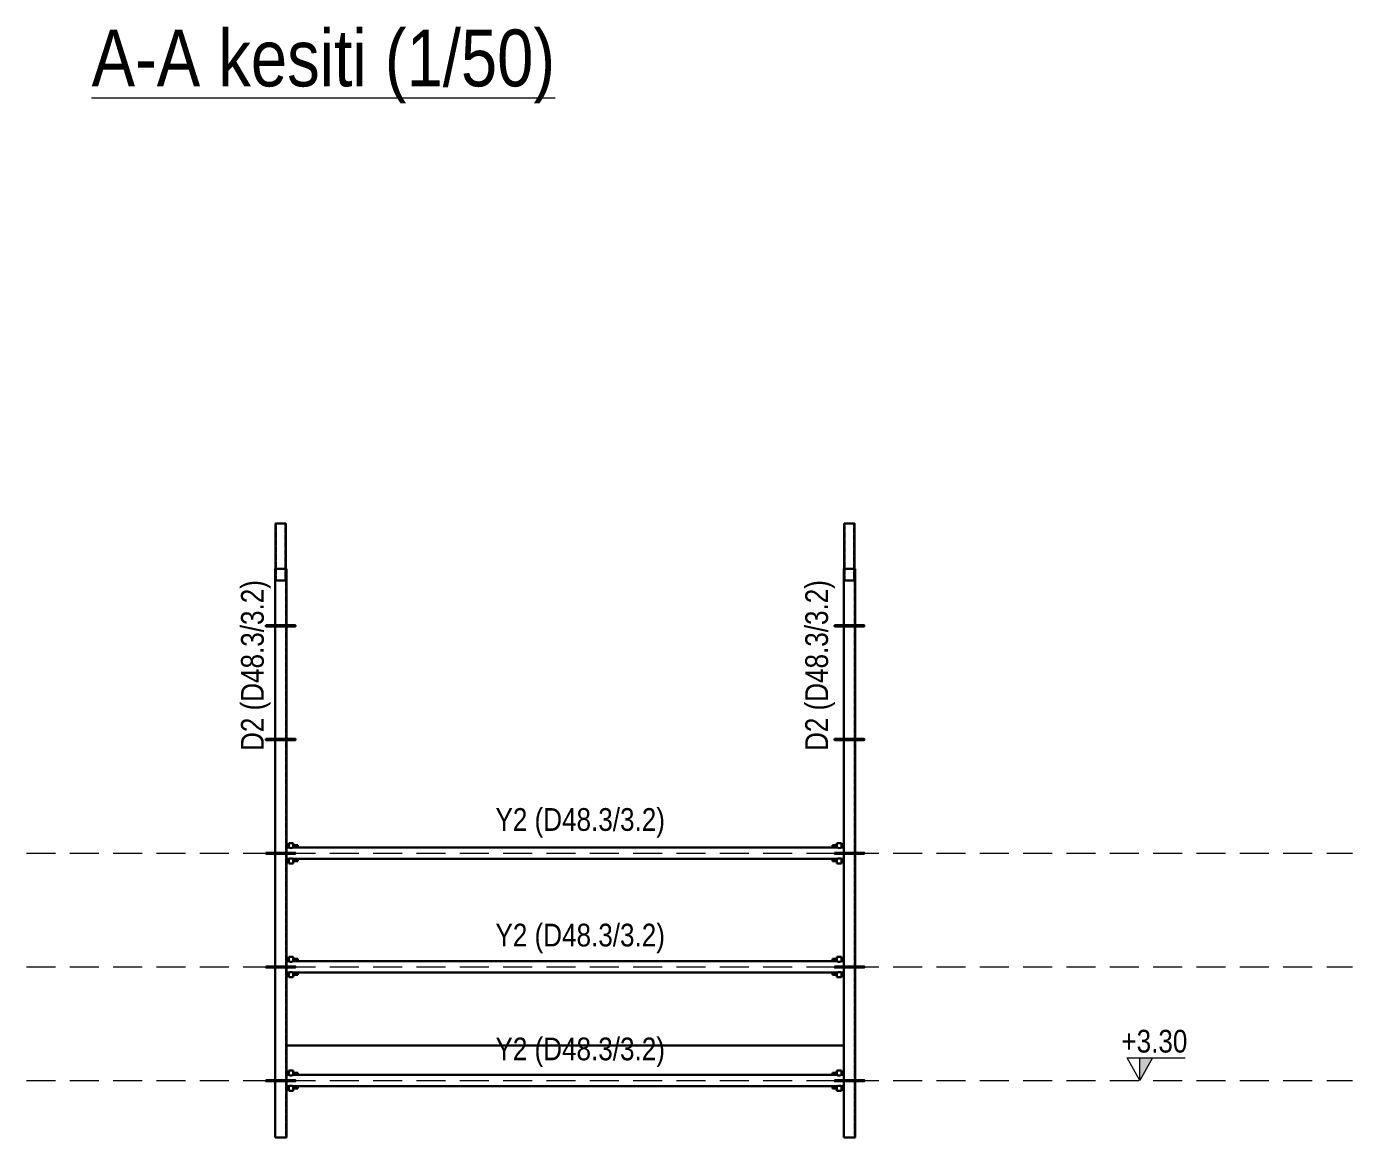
# Model space of a CAD drawing. Header units: millimetres. Extents: x 1500 to 3333, y 525 to 1954.
# Drawn here: x 2269 to 2852, y 580 to 1069 of the extents above; entities that cross this region are included whole.
import ezdxf
from ezdxf.enums import TextEntityAlignment as Align

# ---------------------------------------------------------------- set-up
doc = ezdxf.new("R2010")
doc.units = ezdxf.units.MM
for name, pattern in [('ACAD_ISO04W100', [30, 24, -3, 0, -3]), ('DASHED', [19.05, 12.7, -6.35]), ('HIDDEN2', [0.1875, 0.125, -0.0625])]:
    doc.linetypes.add(name, pattern=pattern)
for name, color, linetype, lineweight in [('AKS CIZGISI (BEYKENT)', 252, 'DASHED', 20), ('KESIT ISMI (BEYKENT)', 6, 'Continuous', 20), ('KOT CIZGI (BEYKENT)', 7, 'Continuous', 20), ('KOT YAZI (BEYKENT)', 7, 'Continuous', 20), ('OLCU (BEYKENT)', 14, 'Continuous', 20), ('Part', 2, 'Continuous', 25), ('Part_Hidden', 7, 'Continuous', 25), ('TOPUK TAHTASI', 9, 'Continuous', 15), ('YATAY-KORKULUK', 210, 'ACAD_ISO04W100', 30), ('YAZI (BEYKENT)', 140, 'Continuous', 20)]:
    doc.layers.add(name, color=color, linetype=linetype, lineweight=lineweight)
doc.styles.add('KOT (BEYKENT)', font='')
doc.styles.add('YAZI (BEYKENT)', font='')
doc.styles.get('KOT (BEYKENT)').set_extended_font_data('Bahnschrift Light Condensed')
doc.styles.get('YAZI (BEYKENT)').set_extended_font_data('Bahnschrift Light Condensed')

# ---------------------------------------------------------------- blocks, each defined once
blk = doc.blocks.new('*U25')
at = {"layer": 'Part', "color": 4, "linetype": 'Continuous', "lineweight": 30}
for points in [[(-2.25, 245), (2.25, 245), (2.25, 270), (-2.25, 270)], [(247.75, 245), (252.25, 245), (252.25, 270), (247.75, 270)], [(-2.5, 0), (2.5, 0), (2.5, 250), (-2.5, 250)], [(247.5, 0), (252.5, 0), (252.5, 250), (247.5, 250)], [(-6.5, 225.25), (6.5, 225.25), (6.5, 224.75), (-6.5, 224.75)], [(243.5, 225.25), (256.5, 225.25), (256.5, 224.75), (243.5, 224.75)], [(-6.5, 175.25), (6.5, 175.25), (6.5, 174.75), (-6.5, 174.75)], [(243.5, 175.25), (256.5, 175.25), (256.5, 174.75), (243.5, 174.75)], [(-6.5, 125.25), (6.5, 125.25), (6.5, 124.75), (-6.5, 124.75)], [(243.5, 125.25), (256.5, 125.25), (256.5, 124.75), (243.5, 124.75)], [(-6.5, 75.25), (6.5, 75.25), (6.5, 74.75), (-6.5, 74.75)], [(243.5, 75.25), (256.5, 75.25), (256.5, 74.75), (243.5, 74.75)], [(-6.5, 25.25), (6.5, 25.25), (6.5, 24.75), (-6.5, 24.75)], [(243.5, 25.25), (256.5, 25.25), (256.5, 24.75), (243.5, 24.75)]]:
    blk.add_lwpolyline(points, close=True, dxfattribs=at)
at = {"layer": 'Part_Hidden', "color": 8, "linetype": 'HIDDEN2', "lineweight": 15}
for points in [[(-2, 245), (2, 245), (2, 270), (-2, 270)], [(248, 245), (252, 245), (252, 270), (248, 270)], [(-2.25, 0), (2.25, 0), (2.25, 250), (-2.25, 250)], [(247.75, 0), (252.25, 0), (252.25, 250), (247.75, 250)]]:
    blk.add_lwpolyline(points, close=True, dxfattribs=at)
at = {"layer": 'TOPUK TAHTASI', "linetype": 'Continuous', "lineweight": 30}
blk.add_line((2.5, 40.5), (247.5, 40.5), dxfattribs=at)
at = {"layer": 'YATAY-KORKULUK', "linetype": 'Continuous', "lineweight": 30}
for p, q in [((2.5, 128.5), (3.5, 128.5)), ((3.5, 127.5), (3.5, 129.5)), ((3.5, 129.5), (5.5, 129.5)), ((5.5, 127.5), (5.5, 129.5)), ((5.5, 128.5), (7.5, 128.5)), ((7.5, 127.5), (7.5, 128.5)), ((244.5, 128.5), (242.5, 128.5)), ((242.5, 127.5), (242.5, 128.5)), ((244.5, 127.5), (244.5, 129.5)), ((246.5, 129.5), (244.5, 129.5)), ((246.5, 127.5), (246.5, 129.5)), ((247.5, 128.5), (246.5, 128.5)), ((2.5, 127.5), (3.5, 127.5)), ((2.5, 122.5), (3.5, 122.5)), ((2.5, 122.5), (3.5, 122.5)), ((3.5, 122.5), (3.5, 120.5)), ((5.5, 127.5), (244.5, 127.5)), ((5.5, 122.5), (244.5, 122.5)), ((5.5, 122.5), (5.5, 120.5)), ((7.5, 122.5), (7.5, 121.5)), ((242.5, 122.5), (242.5, 121.5)), ((244.5, 122.5), (244.5, 120.5)), ((246.5, 127.5), (247.5, 127.5)), ((247.5, 127.5), (246.5, 127.5)), ((246.5, 122.5), (247.5, 122.5)), ((247.5, 122.5), (246.5, 122.5)), ((247.5, 122.5), (246.5, 122.5)), ((246.5, 122.5), (246.5, 120.5)), ((2.5, 121.5), (3.5, 121.5)), ((3.5, 120.5), (5.5, 120.5)), ((5.5, 121.5), (7.5, 121.5)), ((244.5, 121.5), (242.5, 121.5)), ((246.5, 120.5), (244.5, 120.5)), ((247.5, 121.5), (246.5, 121.5)), ((2.5, 78.5), (3.5, 78.5)), ((2.5, 77.5), (3.5, 77.5)), ((3.5, 77.5), (3.5, 79.5)), ((3.5, 79.5), (5.5, 79.5)), ((5.5, 77.5), (5.5, 79.5)), ((5.5, 78.5), (7.5, 78.5)), ((5.5, 77.5), (244.5, 77.5)), ((7.5, 77.5), (7.5, 78.5)), ((244.5, 78.5), (242.5, 78.5)), ((242.5, 77.5), (242.5, 78.5)), ((244.5, 77.5), (244.5, 79.5)), ((246.5, 79.5), (244.5, 79.5)), ((246.5, 77.5), (246.5, 79.5)), ((247.5, 78.5), (246.5, 78.5)), ((246.5, 77.5), (247.5, 77.5)), ((247.5, 77.5), (246.5, 77.5)), ((2.5, 72.5), (3.5, 72.5)), ((2.5, 72.5), (3.5, 72.5)), ((2.5, 71.5), (3.5, 71.5)), ((3.5, 72.5), (3.5, 70.5)), ((3.5, 70.5), (5.5, 70.5)), ((5.5, 72.5), (244.5, 72.5)), ((5.5, 72.5), (5.5, 70.5)), ((5.5, 71.5), (7.5, 71.5)), ((7.5, 72.5), (7.5, 71.5)), ((242.5, 72.5), (242.5, 71.5)), ((244.5, 71.5), (242.5, 71.5)), ((244.5, 72.5), (244.5, 70.5)), ((246.5, 70.5), (244.5, 70.5)), ((246.5, 72.5), (247.5, 72.5)), ((247.5, 72.5), (246.5, 72.5)), ((247.5, 72.5), (246.5, 72.5)), ((246.5, 72.5), (246.5, 70.5)), ((247.5, 71.5), (246.5, 71.5)), ((3.5, 27.5), (3.5, 29.5)), ((3.5, 29.5), (5.5, 29.5)), ((5.5, 27.5), (5.5, 29.5)), ((244.5, 27.5), (244.5, 29.5)), ((246.5, 29.5), (244.5, 29.5)), ((246.5, 27.5), (246.5, 29.5)), ((2.5, 28.5), (3.5, 28.5)), ((2.5, 27.5), (3.5, 27.5)), ((5.5, 28.5), (7.5, 28.5)), ((5.5, 27.5), (244.5, 27.5)), ((7.5, 27.5), (7.5, 28.5)), ((244.5, 28.5), (242.5, 28.5)), ((242.5, 27.5), (242.5, 28.5)), ((247.5, 28.5), (246.5, 28.5)), ((246.5, 27.5), (247.5, 27.5)), ((247.5, 27.5), (246.5, 27.5)), ((2.5, 22.5), (3.5, 22.5)), ((2.5, 22.5), (3.5, 22.5)), ((2.5, 21.5), (3.5, 21.5)), ((3.5, 22.5), (3.5, 20.5)), ((3.5, 20.5), (5.5, 20.5)), ((5.5, 22.5), (244.5, 22.5)), ((5.5, 22.5), (5.5, 20.5)), ((5.5, 21.5), (7.5, 21.5)), ((7.5, 22.5), (7.5, 21.5)), ((242.5, 22.5), (242.5, 21.5)), ((244.5, 21.5), (242.5, 21.5)), ((244.5, 22.5), (244.5, 20.5)), ((246.5, 20.5), (244.5, 20.5)), ((246.5, 22.5), (247.5, 22.5)), ((247.5, 22.5), (246.5, 22.5)), ((247.5, 22.5), (246.5, 22.5)), ((246.5, 22.5), (246.5, 20.5)), ((247.5, 21.5), (246.5, 21.5))]:
    blk.add_line(p, q, dxfattribs=at)
for centre, start, end in [((4.5, 129.375), 241.927513, 298.072487), ((4.5, 120.625), 61.927513, 118.072487), ((245.5, 129.375), 241.927513, 298.072487), ((245.5, 120.625), 61.927513, 118.072487), ((4.5, 79.375), 241.927513, 298.072487), ((245.5, 79.375), 241.927513, 298.072487), ((4.5, 70.625), 61.927513, 118.072487), ((245.5, 70.625), 61.927513, 118.072487), ((4.5, 29.375), 241.927513, 298.072487), ((245.5, 29.375), 241.927513, 298.072487), ((4.5, 20.625), 61.927513, 118.072487), ((245.5, 20.625), 61.927513, 118.072487)]:
    blk.add_arc(centre, 2.125, start, end, dxfattribs=at)

msp = doc.modelspace()

# ---------------------------------------------------------------- linework, layer by layer
at = {"layer": 'AKS CIZGISI (BEYKENT)'}
for p, q in [((2269.05, 705.44), (2851.9, 705.44)), ((2269.05, 655.44), (2851.9, 655.44)), ((2269.05, 605.44), (2851.9, 605.44))]:
    msp.add_line(p, q, dxfattribs=at)
at = {"layer": 'KOT CIZGI (BEYKENT)'}
msp.add_lwpolyline([(2758.39, 605.44), (2758.39, 615.44), (2763.95, 615.44), (2758.39, 605.44), (2752.83, 615.44), (2778.39, 615.44)], dxfattribs=at)
msp.add_solid([(2758.39, 605.44), (2758.39, 615.44), (2763.95, 615.44)], dxfattribs=at)

# ---------------------------------------------------------------- block references
at = {"layer": 'OLCU (BEYKENT)'}
msp.add_blockref('*U25', (2380.78, 580.44), dxfattribs=at)

# ---------------------------------------------------------------- texts
at = {"layer": 'KESIT ISMI (BEYKENT)', "style": 'YAZI (BEYKENT)'}
msp.add_text('%%UA-A kesiti (1/50)', height=25, dxfattribs=at).set_placement((2297.67, 1042.67))
at = {"layer": 'KOT YAZI (BEYKENT)', "style": 'KOT (BEYKENT)'}
msp.add_text('+3.30', height=10, dxfattribs=at).set_placement((2764.82, 617.79), align=Align.CENTER)
at = {"layer": 'YAZI (BEYKENT)', "style": 'YAZI (BEYKENT)'}
for p in [(2373.32, 750.43), (2621.36, 750.43)]:
    msp.add_text('D2 (D48.3/3.2)', height=10, rotation=90, dxfattribs=at).set_placement(p)
for p in [(2475.18, 715.28), (2475.18, 664.45), (2475.18, 614.39)]:
    msp.add_text('Y2 (D48.3/3.2)', height=10, dxfattribs=at).set_placement(p)

doc.saveas('drawing.dxf')
